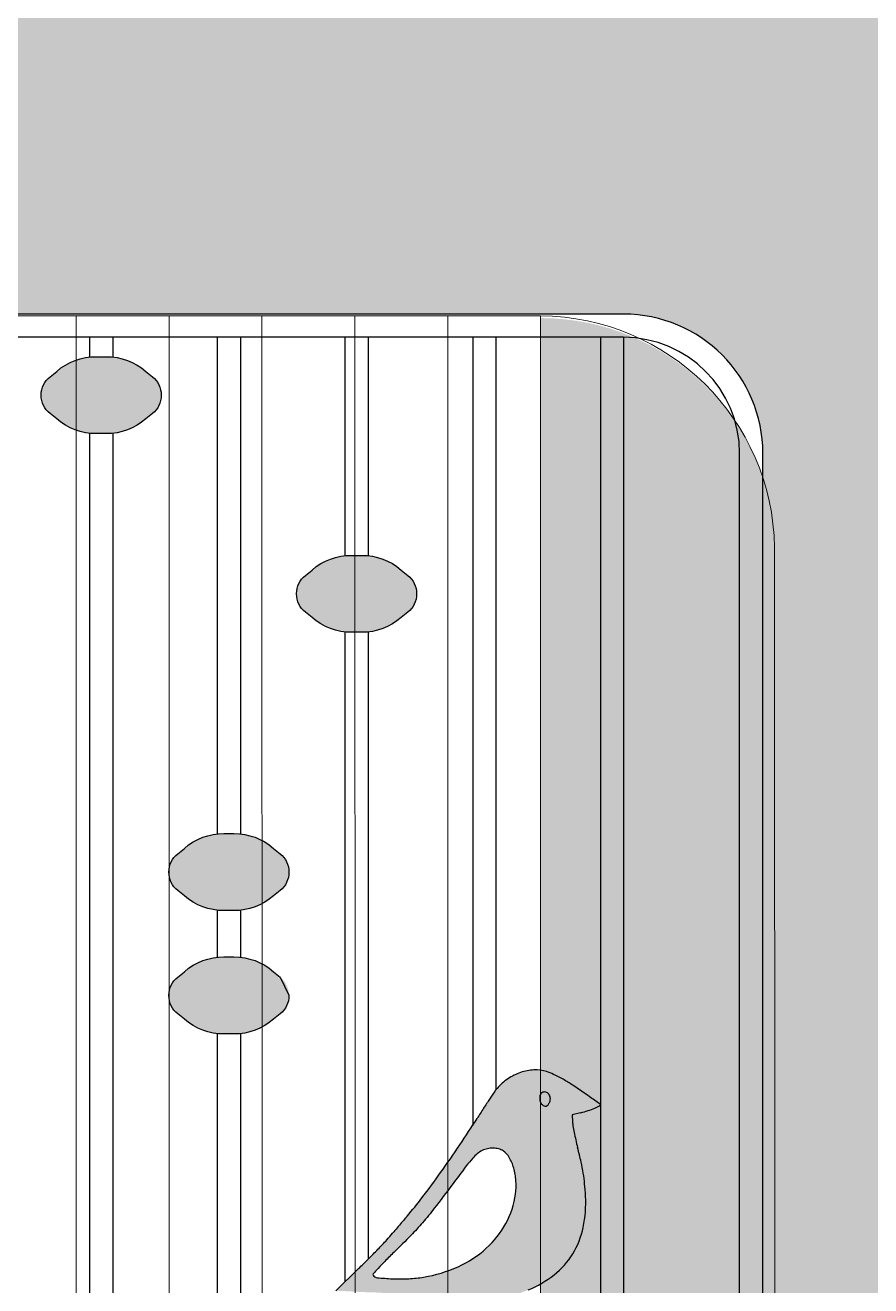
# Model space of a CAD drawing. Header units: millimetres. Extents: x 35877 to 3066687, y -650199 to -40525.
# Drawn here: x 147126.79 to 147145, y -179740.27 to -179713.15 of the extents above; entities that cross this region are included whole.
import ezdxf

# ---------------------------------------------------------------- set-up
doc = ezdxf.new("R2010")
doc.units = ezdxf.units.MM
doc.header["$MEASUREMENT"] = 0
for name, color, linetype, lineweight in [('A8_FURNITURE', 32, 'Continuous', 30), ('dim05', 1, 'Continuous', 13), ('Elevation 4.5', 206, 'Continuous', 5), ('FURNITURE', 32, 'Continuous', 9), ('NAME PLATE', 7, 'Continuous', 25)]:
    doc.layers.add(name, color=color, linetype=linetype, lineweight=lineweight)

msp = doc.modelspace()

# ---------------------------------------------------------------- hatches: boundary and pattern name
at = {"layer": 'dim05', "lineweight": 0, "true_color": 0xa47149, "transparency": 33554630}
h = msp.add_hatch(color=35, dxfattribs=at)
h.dxf.hatch_style = 1
h.paths.add_polyline_path([(147148.6692198804, -179711.3997529736), (147102.6771290681, -179711.3997529736), (147102.6847784789, -179803.3590777474), (147148.6768692911, -179803.3590777474), (147148.6756299932, -179788.4605452587), (147142.6768692911, -179788.4605452587), (147142.6768692911, -179791.3590777474, -0.4142135623730951), (147139.6768692911, -179794.3590777474), (147111.6793159325, -179794.3590777474, -0.4142135623730951), (147108.6793159325, -179791.3590777474), (147108.6793159325, -179722.3649777924, -0.4142135623730951), (147111.6793159325, -179719.3649777924), (147139.6768692911, -179719.3649777924, -0.4142135623730951), (147142.6768692911, -179722.3649777924), (147142.6768692911, -179749.2606801416), (147148.6723692487, -179749.2606801416)])
at = {"layer": 'Elevation 4.5', "lineweight": 0, "true_color": 0x000000, "transparency": 33554628}
h = msp.add_hatch(color=18, dxfattribs=at)
h.dxf.hatch_style = 1
h.paths.add_polyline_path([(147129.7211370009, -179721.1128409016, 0.2335693837455621), (147129.5311036113, -179720.7127009355), (147129.3864339432, -179720.5984015532, 0.1866468864992518), (147128.5363611676, -179720.2819050632), (147128.3200279427, -179720.2819050632, 0.1866468864992447), (147127.4699551671, -179720.5984015532), (147127.325285499, -179720.7127009355, 0.2294381312187929), (147127.1352521094, -179721.1050282229, 0.2335693837448415), (147127.325285499, -179721.5051681891), (147127.4699551671, -179721.6194675713, 0.1866468864992493), (147128.3200279427, -179721.9359640613), (147128.5363611676, -179721.9359640613, 0.1866468864992456), (147129.3864339432, -179721.6194675713), (147129.5311036112, -179721.5051681891, 0.2294381312761698)])
h = msp.add_hatch(color=18, dxfattribs=at)
h.dxf.hatch_style = 1
h.paths.add_polyline_path([(147135.2207292274, -179725.3870829682, 0.2335693837455621), (147135.0306958377, -179724.9869430021), (147134.8860261697, -179724.8726436198, 0.1866468864992518), (147134.0359533941, -179724.5561471299), (147133.8196201691, -179724.5561471299, 0.1866468864992447), (147132.9695473936, -179724.8726436198), (147132.8248777255, -179724.9869430021, 0.2294381312187929), (147132.6348443358, -179725.3792702896, 0.2335693837448415), (147132.8248777255, -179725.7794102557), (147132.9695473936, -179725.893709638, 0.1866468864992493), (147133.8196201691, -179726.2102061279), (147134.0359533941, -179726.2102061279, 0.1866468864992456), (147134.8860261697, -179725.893709638), (147135.0306958377, -179725.7794102558, 0.2294381312761698)])
h = msp.add_hatch(color=18, dxfattribs=at)
h.dxf.hatch_style = 1
h.paths.add_polyline_path([(147132.4709331141, -179731.375298109, 0.2335693837455621), (147132.2808997245, -179730.9751581429), (147132.1362300564, -179730.8608587606, 0.1866468864992518), (147131.2861572809, -179730.5443622707), (147131.0698240559, -179730.5443622707, 0.1866468864992447), (147130.2197512803, -179730.8608587606), (147130.0750816123, -179730.9751581429, 0.2294381312187929), (147129.8850482226, -179731.3674854304, 0.2335693837448415), (147130.0750816123, -179731.7676253965), (147130.2197512803, -179731.8819247788, 0.1866468864992493), (147131.0698240559, -179732.1984212687), (147131.2861572809, -179732.1984212687, 0.1866468864992456), (147132.1362300564, -179731.8819247788), (147132.2808997244, -179731.7676253965, 0.2294381312761698)])
h = msp.add_hatch(color=18, dxfattribs=at)
h.dxf.hatch_style = 1
h.paths.add_polyline_path([(147132.4709331141, -179734.0293571071, 0.2335693837455621), (147132.2808997245, -179733.629217141), (147132.1362300564, -179733.5149177587, 0.1866468864992518), (147131.2861572809, -179733.1984212687), (147131.0698240559, -179733.1984212687, 0.1866468864992447), (147130.2197512803, -179733.5149177587), (147130.0750816123, -179733.629217141, 0.2294381312187929), (147129.8850482226, -179734.0215444284, 0.2335693837448415), (147130.0750816123, -179734.4216843946), (147130.2197512803, -179734.5359837768, 0.1866468864992493), (147131.0698240559, -179734.8524802668), (147131.2861572809, -179734.8524802668, 0.1866468864992456), (147132.1362300564, -179734.5359837768), (147132.2808997244, -179734.4216843946, 0.2294381312761698)])
h = msp.add_hatch(color=18, dxfattribs=at)
h.dxf.hatch_style = 1
edge = h.paths.add_edge_path()
edge.add_arc((147155.7513665023, -179748.7601581318), 22.71277757108558, 507.18851789711357, 507.8382754307384, ccw=False)
edge.add_arc((147150.4712553139, -179745.3558608765), 16.43035654375045, 506.36276235670414, 507.1885178933482, ccw=False)
edge.add_arc((147151.4499573588, -179746.0070572031), 17.60590507442646, 505.7126965902337, 506.36267839571167, ccw=False)
edge.add_arc((147137.4610808936, -179736.4690343708), 0.674793347500813, 498.8310564494863, 505.71269656689344, ccw=False)
edge.add_arc((147137.8577975251, -179736.8159538733), 1.201801152872894, 484.0079692633073, 498.83105645645423, ccw=False)
edge.add_arc((147137.8362178342, -179736.7839702627), 1.163218327600577, 468.8201198875571, 484.007969265302, ccw=False)
edge.add_arc((147137.7989815442, -179736.6747211796), 1.047797777297143, 452.784597418169, 468.8200135968284, ccw=False)
edge.add_arc((147137.7851110468, -179736.3895470444), 0.7622865198643559, 432.43001919093206, 452.78459742634254, ccw=False)
edge.add_arc((147137.6259043992, -179736.8923438444), 1.289687106465092, 425.01576951251707, 432.4300191824818, ccw=False)
edge.add_arc((147137.0623341162, -179738.1017931858), 2.62399560651567, 420.65778612325323, 425.015769527549, ccw=False)
edge.add_arc((147136.4547831797, -179739.1825696302), 3.863832637452334, 417.08159717631605, 420.65778610862327, ccw=False)
edge.add_arc((147133.8725780609, -179743.1712413388), 8.615388727239672, 415.1179514214472, 417.0815971825976, ccw=False)
edge.add_arc((147106.3938356134, -179782.5874069585), 56.66448235709579, 414.95139004013964, 415.11795143395045, ccw=False)
edge.add_arc((147119.8737507862, -179763.3708130617), 33.19140002734221, 414.70247114536494, 414.95138999453985, ccw=False)
edge.add_arc((147099.2561286722, -179792.4927882763), 68.87298886579251, 414.599881686053, 414.7024711920124, ccw=False)
edge.add_arc((147139.0057516104, -179736.5598797369), 0.2543122433924807, 409.23396222174586, 414.5998816835639, ccw=False)
edge.add_arc((147139.1605945494, -179736.380277347), 0.01717651394238802, 298.2086449427716, 409.2339621064502, ccw=False)
edge.add_arc((147138.4821914452, -179735.1155191597), 1.452392192579913, 293.39255604367804, 298.2086449264236, ccw=False)
edge.add_arc((147138.4110682357, -179734.9511045169), 1.631530925651959, 287.9265988577175, 293.39255603968763, ccw=False)
edge.add_arc((147138.2464022611, -179734.442096892), 2.166510967779784, 283.5076512464655, 287.9265988597203, ccw=False)
edge.add_line((147138.7524455186, -179736.5486794313), (147138.5681405613, -179736.5929531681))
edge.add_line((147138.5681405613, -179736.5929531681), (147138.5771897567, -179736.7479395593))
edge.add_arc((147139.3289979493, -179736.7040437106), 0.7530885764697608, 183.3415367850405, 189.8132274063442)
edge.add_arc((147144.0209059413, -179735.8924949337), 5.514665208493895, 189.8132273977349, 191.3045693805245)
edge.add_arc((147144.6715909595, -179735.7624281986), 6.178222552240888, 191.3045063873774, 192.83882660824)
edge.add_arc((147144.9227770429, -179735.7051858225), 6.435848517784304, 192.8387855309574, 194.327813124649)
edge.add_arc((147127.0071932304, -179740.2810738451), 12.0548760364553, 372.79593632246485, 374.32781313336847, ccw=False)
edge.add_arc((147134.8699628117, -179738.4952828632), 3.991862026780903, 369.3030193230325, 372.795936313089, ccw=False)
edge.add_arc((147135.4829669491, -179738.394862079), 3.370687006033028, 365.4349192712607, 369.3029465733015, ccw=False)
edge.add_arc((147132.3322760147, -179738.6946275369), 6.535606071972467, 363.0776751452507, 365.434919261805, ccw=False)
edge.add_arc((147136.255752266, -179738.4836728624), 2.606462683265474, 348.2130280679449, 363.0776751474744, ccw=False)
edge.add_arc((147137.0515453186, -179738.6497338549), 1.793527977553087, 328.5414436490827, 348.21302806692677, ccw=False)
edge.add_arc((147137.1164412113, -179738.689437569), 1.717449979413286, 308.3756672838874, 328.5414436466636, ccw=False)
edge.add_arc((147136.7893362562, -179738.2763735822), 2.244346087587395, 291.87328044192355, 308.37566728397655, ccw=False)
edge.add_line((147137.6254787272, -179740.3591494053), (147137.4463646334, -179740.4310558002))
edge.add_line((147137.4463646334, -179740.4310558002), (147137.0871153319, -179740.5128554961))
edge.add_arc((147136.7921468946, -179738.9733887682), 1.567470632925063, 277.56564977978604, 280.84665759657577, ccw=False)
edge.add_arc((147136.2491404621, -179734.8850494852), 5.691712875962254, 276.30901441719755, 277.5656498050415, ccw=False)
edge.add_arc((147136.1876941331, -179734.3292772702), 6.250871535311828, 275.0656264996744, 276.3090143952424, ccw=False)
edge.add_arc((147136.318115364, -179735.8005870328), 4.773792622310335, 273.5437563876856, 275.06562649984016, ccw=False)
edge.add_line((147136.6131872585, -179740.5652516147), (147136.1063475133, -179740.5495378186))
edge.add_line((147136.1063475133, -179740.5495378186), (147135.9804158866, -179740.5495378186))
edge.add_arc((147135.980415887, -179739.5009615624), 1.048576256143861, 265.59734921097856, 269.99999997773614, ccw=False)
edge.add_arc((147138.1547145405, -179711.2605092123), 29.37260710579882, 265.2029313430513, 265.59734923576883, ccw=False)
edge.add_arc((147137.9510672685, -179713.6876196477), 26.9369681186945, 264.689736578647, 265.20285114690364, ccw=False)
edge.add_arc((147138.9321585335, -179703.1327608433), 37.53732586980061, 264.28949384960623, 264.68967636624086, ccw=False)
edge.add_arc((147133.2242112776, -179760.2131086514), 19.82770500941959, 444.2894938446994, 445.0815518794412)
edge.add_arc((147133.1435682788, -179761.1500452042), 20.76810566715427, 445.0815098229188, 445.8465121889648)
edge.add_arc((147133.3075463682, -179758.8918604973), 18.50397515314464, 445.8464822961825, 446.602538210004)
edge.add_arc((147134.2170494524, -179743.5717182185), 3.156859616249403, 446.6025382128933, 449.3996516514537)
edge.add_arc((147134.3336589473, -179732.4432004305), 7.972269097740296, 268.96301938768136, 269.39965163686344, ccw=False)
edge.add_line((147134.1893789107, -179740.4141638501), (147133.4791865057, -179740.3783971254))
edge.add_arc((147117.3548991193, -179723.0700727816), 23.65524752161354, 312.9716816911183, 316.0595494074697)
edge.add_arc((147122.847359368, -179728.3851678258), 16.01214733226215, 316.1165142699844, 317.103223198142)
edge.add_arc((147131.7421628989, -179736.6497969156), 3.870416654803198, 317.1032232022504, 319.9367719981558)
edge.add_arc((147210.3212484856, -179802.7333855224), 98.80242968147073, 499.8483155018872, 499.9367720008196, ccw=False)
edge.add_arc((147197.1096776752, -179791.5879496906), 81.51757089850346, 499.7442981335809, 499.84824900162573, ccw=False)
edge.add_arc((147193.8182199595, -179788.8010489666), 77.20474009557171, 499.6546188707312, 499.7442492773851, ccw=False)
edge.add_arc((147139.480437289, -179742.6452166186), 5.909891156234724, 499.0555394568858, 499.6546188897753, ccw=False)
edge.add_arc((147129.1421237851, -179733.6758371647), 7.776981894013973, 319.0555394373171, 322.7772869498338)
edge.add_arc((147115.8089359786, -179723.5470635541), 24.52111375975269, 322.7772869481498, 324.358603487159)
edge.add_arc((147113.9160110509, -179722.1897926965), 26.85035160999695, 324.3586034888878, 325.9132567067927)
edge.add_arc((147119.4312764494, -179725.9220473484), 20.19093142486694, 325.9132567050606, 327.8382754334737)
edge = h.paths.add_edge_path(flags=16)
edge.add_arc((147137.8736014059, -179736.2293024672), 0.2322651146118047, 320.0565319747831, 335.5046511043514)
edge.add_arc((147137.9255758995, -179736.2529835134), 0.1751499683182469, 335.5046511316532, 368.709610807853)
edge.add_arc((147137.9347968129, -179736.2515709324), 0.1658214834924032, 368.7096107950683, 403.3021900527262)
edge.add_arc((147137.9724282079, -179736.2161061838), 0.1141120038685766, 403.3021900449339, 446.9972035332137)
edge.add_arc((147137.973136528, -179736.2026032411), 0.1005904958060329, 446.9972035441938, 494.9999851013681)
edge.add_arc((147137.9696620024, -179736.1991287515), 0.09567680006221069, 494.9999690421509, 528.6741215180718)
edge.add_arc((147138.1295451395, -179736.2311516585), 0.2587353297781608, 528.674121517435, 544.70662123329)
edge.add_arc((147138.1428980728, -179736.2300522941), 0.272133442740565, 184.7066212300402, 200.3928668957784)
edge.add_arc((147138.0084374317, -179736.280038704), 0.1286820390840577, 200.3928669125619, 227.8553518017901)
edge.add_arc((147138.0183335759, -179736.2691035667), 0.1434302898713241, 227.8553517775366, 249.4408274158013)
edge.add_arc((147137.9919519113, -179736.3394429938), 0.06830621089635083, 249.4408274535614, 287.0166619993391)
edge.add_arc((147137.9874122684, -179736.3246099199), 0.08381841382622764, 287.016661967595, 320.0565319813447)
edge = h.paths.add_edge_path(flags=16)
edge.add_arc((147136.9051730427, -179737.6391536657), 0.3224896342936749, 416.488537542685, 435.4540182361438)
edge.add_arc((147136.8606850946, -179737.8106080423), 0.4996217341068242, 435.4540182223546, 449.1167772766733)
edge.add_arc((147136.8601022024, -179737.8484180109), 0.5374361954011544, 449.116777292074, 462.3035776651715)
edge.add_arc((147136.8444309515, -179737.7765647213), 0.4638938039961975, 462.3035776448494, 477.0290246828616)
edge.add_arc((147136.9164388197, -179737.9177113125), 0.622347246046015, 477.0290246944884, 488.8525266191497)
edge.add_arc((147137.0282453997, -179738.0565098911), 0.8005767519077509, 488.852526620897, 498.6414718494698)
edge.add_arc((147138.6799187583, -179739.5105324574), 3.00107817356593, 498.6414718435628, 502.7750812498119)
edge.add_arc((147190.1375751192, -179778.6043047275), 67.62470719938264, 502.7750812519495, 503.2057149838819)
edge.add_arc((147101.544134601, -179712.3417247804), 43.00768952093476, 322.362346444899, 323.20571498449453, ccw=False)
edge.add_arc((147129.7554089232, -179734.0968807731), 7.382378137841509, 319.25591349601183, 322.36234644444687, ccw=False)
edge.add_arc((147130.8569571857, -179735.0458373977), 5.928443046414641, 315.6701561243863, 319.2559134963909, ccw=False)
edge.add_arc((147120.3551127463, -179724.7868318784), 20.60958506176154, 314.2519931123239, 315.6701561233273, ccw=False)
edge.add_arc((147147.6808717867, -179752.8355560049), 18.5494245306522, 494.2519931123489, 495.1327331369088)
edge.add_arc((147138.271811017, -179743.4699891828), 5.27372242245683, 495.1327331428471, 497.3791390206788)
edge.add_arc((147140.0529536691, -179745.1090310665), 7.694244565161012, 497.379139006891, 498.5496968411185)
edge.add_arc((147134.3017928839, -179740.0297200246), 0.02122358009796283, 498.549696821558, 572.6178815668867)
edge.add_arc((147134.3895336607, -179739.9735688664), 0.125393616470867, 212.6178815554509, 264.115143123585)
edge.add_arc((147134.9195296839, -179734.8316124558), 5.294591959775962, 264.1151431314591, 267.5967918650779)
edge.add_arc((147134.8657068505, -179736.1140700541), 4.011005426326134, 267.5967918650412, 272.6627130661531)
edge.add_arc((147134.926850263, -179737.4287956632), 2.694858799206424, 272.6627130656112, 279.4880150805329)
edge.add_arc((147134.8709753011, -179737.0944704668), 3.033820962743133, 279.4880150801967, 294.1875493503518)
edge.add_arc((147135.160030468, -179737.7380213684), 2.328334852051495, 294.187549350941, 312.1125866089341)
edge.add_arc((147135.3580028823, -179737.9570250459), 2.033113430747092, 312.1125866110718, 331.436589996265)
edge.add_arc((147135.5394003368, -179738.0557731526), 1.826579595609213, 331.436513702412, 352.379205025697)
edge.add_arc((147135.937713654, -179738.1090666411), 1.424716814798801, 352.3792050319467, 363.8392714698197)
edge.add_arc((147136.0509100149, -179738.1014702145), 1.311265848237073, 363.8392714641251, 376.0342070607451)
edge.add_arc((147136.3069622271, -179738.0278829567), 1.044849219870216, 376.0342070657481, 389.5828357131268)
edge.add_arc((147136.853039918, -179737.717883999), 0.4169159444802546, 389.5828357105138, 416.4885375356303)
at = {"layer": 'NAME PLATE', "lineweight": 0, "true_color": 0x000000, "transparency": 33554687}
h = msp.add_hatch(color=18, dxfattribs=at)
h.dxf.hatch_style = 1
h.set_gradient(color1=(153, 155, 55), color2=(229, 232, 120), name='INVCYLINDER')
h.paths.add_polyline_path([(147142.9288946, -179724.4331572106, 0.4109880837196706), (147137.8916971107, -179719.4511910097), (147137.8916971107, -179762.3972749645), (147142.9288946, -179762.3936251742)], flags=17)
h.paths.add_polyline_path([(147142.9290618179, -179766.4111629302, 0.9852287181319922), (147142.8666588266, -179762.4127009826), (147137.8916971107, -179762.3972749645), (147137.8916971107, -179789.3580342925), (147113.829553304, -179789.3580342925), (147113.829553304, -179719.4508876503, 0.4142438736979137), (147108.8468720317, -179724.4331572536), (147108.7996058999, -179789.3826911348, 0.4139882622943566), (147113.7996044203, -179794.3865375537), (147137.8489183169, -179794.4050383065, 0.4196556007892562), (147142.9575561092, -179789.377809019)])

# ---------------------------------------------------------------- linework, layer by layer
at = {"layer": 'A8_FURNITURE', "linetype": 'ByBlock', "lineweight": 15, "transparency": 33554687}
for p, q in [((147113.8840111741, -179719.4039052458, -42.33362148404757), (147137.8916374448, -179719.4055010982, 42.33362148404757)), ((147127.8901287896, -179719.4048362706, 2.387592677821921), (147127.8934239552, -179762.3615854691)), ((147129.8901291924, -179719.4049692161, 2.386277242904157), (147129.8934244946, -179762.3632447592)), ((147131.8901296883, -179719.4051021616, 2.384537402067849), (147131.8934258016, -179762.3676616167)), ((147133.890881579, -179719.4052351571, -0.1817113195797617), (147133.8976663119, -179762.3533723591, -160.2193061978)), ((147135.888868271, -179762.3516755908, -160.2096370109974), (147135.891637503, -179719.4053681528, -0.182592512647517)), ((147142.9288349339, -179724.3858714471, -42.33362148404757), (147142.9455965497, -179762.3663314111, -172.4779544589025))]:
    msp.add_line(p, q, dxfattribs=at)
msp.add_lwpolyline([(147137.8888676245, -179762.349971326), (147137.8916374448, -179719.4055010982)], dxfattribs=at)
msp.add_arc((147137.8609516843, -179724.472434839, -42.33362148404757), 5.068622480763499, 0.9785613676978581, 89.65312561681972, dxfattribs=at)
at = {"layer": 'Elevation 4.5', "color": 18, "lineweight": 30, "true_color": 0x000000, "transparency": 33554687}
for p, q in [((147128.1781945551, -179719.8649777924), (147128.1781945551, -179720.2881295157)), ((147128.6781945551, -179719.8649777924), (147128.6781945551, -179720.2881295156)), ((147130.9279906684, -179719.8649777924), (147130.9279906684, -179730.5505867231)), ((147131.4279906684, -179719.8649777924), (147131.4279906684, -179730.5505867231)), ((147133.6777867816, -179719.8649777924), (147133.6777867816, -179724.5623715823)), ((147134.1777867816, -179719.8649777924), (147134.1777867816, -179724.5623715823)), ((147136.4275828948, -179719.8649777924), (147136.4275828948, -179728.2104505191)), ((147136.9275828948, -179719.8649777924), (147136.9275828948, -179728.2263460345)), ((147139.177379008, -179719.8649777924), (147139.177379008, -179727.5944371949)), ((147139.677379008, -179719.8649778443), (147139.677379008, -179727.6118115953)), ((147128.1781945551, -179721.9297396089), (147128.1781945551, -179757.0124973377)), ((147128.6781945551, -179721.9297396089), (147128.6781945551, -179757.4998589045)), ((147133.6777867816, -179726.2039816755), (147133.6777867816, -179740.1866196013)), ((147134.1777867816, -179726.2039816755), (147134.1777867816, -179739.6997265766)), ((147139.177379008, -179727.5944371949), (147139.177379008, -179741.4069919509)), ((147139.677379008, -179727.6118115953), (147139.677379008, -179741.4069919508)), ((147136.4275828948, -179728.2104505191), (147136.4275828948, -179736.8215555491)), ((147136.9275828948, -179728.2263460345), (147136.9275828948, -179736.0558444059)), ((147130.9279906684, -179732.1921968163), (147130.9279906684, -179733.2046457212)), ((147131.4279906684, -179732.1921968163), (147131.4279906684, -179733.2046457211)), ((147130.9279906684, -179734.8462558144), (147130.9279906684, -179741.0447278958)), ((147131.4279906684, -179734.8462558144), (147131.4279906684, -179741.0277997584)), ((147138.7524459232, -179736.5486793341), (147138.5681405613, -179736.5929531681)), ((147138.5681405613, -179736.5929531681), (147138.5771897176, -179736.7479388907)), ((147136.4275828948, -179737.5177640442), (147136.4275828948, -179737.5272389861)), ((147133.4791865057, -179740.3783971254), (147133.9699752286, -179739.904469052))]:
    msp.add_line(p, q, dxfattribs=at)
msp.add_lwpolyline([(147142.1768692911, -179749.2606801416), (147142.1768692911, -179722.3649777924, 0.4142135623730951), (147139.6768692911, -179719.8649777924), (147111.6793159325, -179719.8649777924, 0.4142135623730951), (147109.1793159325, -179722.3649777924), (147109.1793159325, -179791.3590777474, 0.4142135623730951), (147111.6793159325, -179793.8590777474), (147139.6768692911, -179793.8590777474, 0.4142135623730951), (147142.1768692911, -179791.3590777474), (147142.1768692911, -179788.4605452587)], format="xyb", dxfattribs=at)
for points in [[(147129.7211370009, -179721.1050282229), (147129.7211370009, -179721.1128409016, -0.2294381312374742), (147129.5311036113, -179721.5051681891), (147129.3864339432, -179721.6194675713, -0.1866468864992491), (147128.5363611676, -179721.9359640613), (147128.3200279427, -179721.9359640613, -0.1866468864992491), (147127.4699551671, -179721.6194675713), (147127.325285499, -179721.5051681891, -0.2294381312374742), (147127.1352521094, -179721.1128409016), (147127.1352521094, -179721.1050282229, -0.2294381312374741), (147127.3252854991, -179720.7127009355), (147127.4699551671, -179720.5984015532, -0.1866468864992491), (147128.3200279427, -179720.2819050632), (147128.5363611676, -179720.2819050632, -0.1866468864992491), (147129.3864339432, -179720.5984015532), (147129.5311036113, -179720.7127009355, -0.2294381312374741)], [(147135.2207292274, -179725.3792702895), (147135.2207292274, -179725.3870829682, -0.2294381312374742), (147135.0306958377, -179725.7794102557), (147134.8860261696, -179725.893709638, -0.1866468864992491), (147134.0359533941, -179726.2102061279), (147133.8196201691, -179726.2102061279, -0.1866468864992491), (147132.9695473935, -179725.893709638), (147132.8248777255, -179725.7794102557, -0.2294381312374742), (147132.6348443358, -179725.3870829682), (147132.6348443358, -179725.3792702895, -0.2294381312374741), (147132.8248777255, -179724.9869430021), (147132.9695473935, -179724.8726436198, -0.1866468864992491), (147133.8196201691, -179724.5561471298), (147134.0359533941, -179724.5561471298, -0.1866468864992491), (147134.8860261696, -179724.8726436198), (147135.0306958377, -179724.9869430021, -0.2294381312374741)], [(147132.4709331141, -179731.3674854304), (147132.4709331141, -179731.375298109, -0.2294381312374742), (147132.2808997245, -179731.7676253965), (147132.1362300564, -179731.8819247788, -0.1866468864992491), (147131.2861572809, -179732.1984212687), (147131.0698240559, -179732.1984212687, -0.1866468864992491), (147130.2197512803, -179731.8819247788), (147130.0750816123, -179731.7676253965, -0.2294381312374742), (147129.8850482226, -179731.375298109), (147129.8850482226, -179731.3674854304, -0.2294381312374741), (147130.0750816123, -179730.9751581429), (147130.2197512803, -179730.8608587606, -0.1866468864992491), (147131.0698240559, -179730.5443622707), (147131.2861572809, -179730.5443622707, -0.1866468864992491), (147132.1362300564, -179730.8608587606), (147132.2808997245, -179730.9751581429, -0.2294381312374741)], [(147132.4709331141, -179734.0215444284), (147132.4709331141, -179734.0293571071, -0.2294381312374742), (147132.2808997245, -179734.4216843946), (147132.1362300564, -179734.5359837768, -0.1866468864992491), (147131.2861572809, -179734.8524802668), (147131.0698240559, -179734.8524802668, -0.1866468864992491), (147130.2197512803, -179734.5359837768), (147130.0750816123, -179734.4216843946, -0.2294381312374742), (147129.8850482226, -179734.0293571071), (147129.8850482226, -179734.0215444284, -0.2294381312374741), (147130.0750816123, -179733.629217141), (147130.2197512803, -179733.5149177587, -0.1866468864992491), (147131.0698240559, -179733.1984212687), (147131.2861572809, -179733.1984212687, -0.1866468864992491), (147132.1362300564, -179733.5149177587), (147132.2808997245, -179733.629217141)], [(147137.9020083248, -179736.1314750008, 0.147998), (147137.8758483903, -179736.1803389599, 0.070065), (147137.8716819307, -179736.2523775015, 0.06855499999999999), (147137.8878203927, -179736.3248783863, 0.120405), (147137.9220911586, -179736.3754503821, 0.09446399999999999), (147137.9679645261, -179736.4033987895, 0.16544), (147138.0119415759, -179736.4047587787, 0.145171), (147138.0516739942, -179736.3784240175, 0.06750700000000001), (147138.0849613066, -179736.3256044704, 0.145904), (147138.0987064319, -179736.2264631408, 0.152099), (147138.0554726067, -179736.1378426721, 0.193), (147137.9784054513, -179736.1021508329, 0.212568)], [(147136.6336185873, -179737.3633388647, 0.051635), (147136.526030622, -179737.4330490241, 0.042739), (147136.4273406562, -179737.5275140264, 0.018038), (147136.290261042, -179737.6950418342, 0.001879), (147135.9843111924, -179738.1009094393, -0.00368), (147135.6014202785, -179738.605057589, -0.013555), (147135.3485317057, -179738.9152295058, -0.015647), (147135.0977389744, -179739.1885667849, -0.006188), (147134.7367924048, -179739.5490229969, 0.003843), (147134.5340901556, -179739.7495603163, 0.009801), (147134.3911482881, -179739.8989102179, 0.005108), (147134.2858851769, -179740.0156706399, 0.334926), (147134.283916585, -179740.0411602294, 0.228559), (147134.3766771577, -179740.0983016583, 0.015192), (147134.6975036622, -179740.1215470931, 0.022109), (147135.0520467263, -179740.1207447328, 0.029789), (147135.3710687496, -179740.086789998, 0.06422699999999999), (147136.1140028735, -179739.861951648, 0.078375), (147136.7214006773, -179739.4652348042, 0.084521), (147137.1436859144, -179738.9290776841, 0.091628), (147137.3498463114, -179738.2980093847, 0.050044), (147137.3592339313, -179738.0136826614, 0.053263), (147137.3111636438, -179737.739283915, 0.059186), (147137.2156079223, -179737.5120604167, 0.11794), (147137.0832216705, -179737.3702703261, 0.082944), (147136.9861669935, -179737.3270005877, 0.059685), (147136.8683864414, -179737.3110456674, 0.057602), (147136.7455787762, -179737.3233255914, 0.06434)]]:
    msp.add_lwpolyline(points, format="xyb", close=True, dxfattribs=at)
for centre, radius, start, end in [((147137.8362178343, -179736.7839702627), 1.163218327678083, 108.8210616141255, 124.0096694730782), ((147137.7989815443, -179736.6747211797), 1.04779777737952, 92.78452571419041, 108.8210590629003), ((147137.7851110468, -179736.3895470444), 0.7622865199143046, 72.42988820924937, 92.78449885867457), ((147137.6259043994, -179736.8923438445), 1.289687106467398, 65.01570529365358, 72.4299417745302), ((147137.8577975251, -179736.8159538733), 1.201801152876731, 124.0096148930112, 138.8310456277396), ((147137.062334116, -179738.1017931851), 2.623995605995932, 60.65765877423183, 65.01573794789464), ((147136.4547831798, -179739.1825696308), 3.863832637864203, 57.08158734333213, 60.65769963805926), ((147133.8725780617, -179743.1712413387), 8.615388726649833, 55.1179998655878, 57.08159277436732), ((147150.4712553141, -179745.3558608756), 16.43035654344781, 146.3602855489804, 147.1885497317597), ((147151.4499573558, -179746.0070572059), 17.60590507348274, 145.7126971824249, 146.3603669502555), ((147137.4610808937, -179736.4690343709), 0.6747933476355904, 138.8310371639404, 145.7127123353006), ((147106.3938356061, -179782.5874069486), 56.66448235315305, 54.95134268872128, 55.11795878769708), ((147119.8737508027, -179763.3708130729), 33.19140002708405, 54.70264562618922, 54.9513092135975), ((147155.751366503, -179748.7601581318), 22.7127775716815, 147.1885409267844, 147.8382733265157), ((147138.2464022612, -179734.4420968922), 2.166510967498774, 283.5076622482304, 287.9266817824986), ((147138.4110682358, -179734.9511045164), 1.631530926074752, 287.9267089657632, 293.3926064958074), ((147099.2561286741, -179792.4927882695), 68.87298885913003, 54.59988122821768, 54.70255525825112), ((147138.4821914453, -179735.1155191599), 1.452392192378978, 293.3926127277934, 298.2086453044901), ((147139.0057516103, -179736.559879737), 0.2543122435719983, 49.23395827004256, 54.59975870108345), ((147139.1605945494, -179736.3802773471), 0.01717651394821247, 298.2086769354035, 49.23390349084485), ((147119.4312764489, -179725.9220473488), 20.19093142500675, 325.9134140552264, 327.8382778036186), ((147139.3289979493, -179736.7040437104), 0.7530885764547112, 183.3414858441903, 189.8132714206354), ((147144.0209059422, -179735.8924949337), 5.514665209368815, 189.8132334049666, 191.3035902128873), ((147144.6715909591, -179735.7624281977), 6.178222552010446, 191.3036323956892, 192.8389071391139), ((147113.9160110507, -179722.1897926955), 26.85035161077118, 324.3588497803109, 325.9133750281068), ((147144.9227770423, -179735.705185822), 6.435848517269968, 192.8388628341438, 194.3278446022481), ((147127.0071932299, -179740.2810738434), 12.05487603655545, 12.79595917374747, 14.3277963230492), ((147134.869962812, -179738.4952828636), 3.991862026580391, 9.303983261065174, 12.7960053503778), ((147115.8089359787, -179723.5470635546), 24.5211137593664, 322.7773055829751, 324.3588731754326), ((147135.4829669488, -179738.3948620786), 3.370687006320364, 5.434928003731856, 9.304088135798725), ((147132.3322760147, -179738.6946275366), 6.535606071959995, 3.077629347239519, 5.4349237659496), ((147129.142123785, -179733.6758371641), 7.776981894470183, 319.0555098960536, 322.7773457037558), ((147136.2557522662, -179738.4836728624), 2.606462683102706, 348.2129954071508, 3.077560318842777), ((147197.1096776772, -179791.5879496954), 81.51757090312233, 139.746018927344, 139.8482345932644), ((147193.8182199687, -179788.8010489642), 77.20474010099319, 139.6546221489874, 139.7460662081784), ((147139.4804372882, -179742.6452166188), 5.909891155698539, 139.0555783218866, 139.6546616275798), ((147131.7421628988, -179736.6497969152), 3.870416655076666, 317.1031617697628, 319.9368666134882), ((147210.3212484927, -179802.7333855352), 98.8024296951526, 139.8483036123353, 139.9367682921998), ((147137.0515453186, -179738.6497338548), 1.793527977537208, 328.542736564398, 348.2129806023616), ((147121.579934325, -179727.1662246819), 17.77060933858912, 315.1373363472965, 316.1166298543109), ((147122.8473593668, -179728.385167828), 16.01214733164903, 316.1165811297475, 317.1032083574979), ((147123.8737446094, -179729.4490657384), 14.53441884502409, 313.9987664827189, 315.1373388482154), ((147137.1164412112, -179738.6894375691), 1.717449979410189, 308.375330574048, 328.5427938371463), ((147136.7893362562, -179738.2763735823), 2.244346087537092, 291.8732389279165, 308.3754096230564)]:
    msp.add_arc(centre, radius, start, end, dxfattribs=at)
at = {"layer": 'FURNITURE', "lineweight": 30, "transparency": 33554687}
msp.add_lwpolyline([(147142.6768692911, -179749.2606801416), (147142.6768692911, -179722.3649777924, 0.414213562373095), (147139.6768692911, -179719.3649777924), (147111.6793159325, -179719.3649777924, 0.414213562373095), (147108.6793159325, -179722.3649777924), (147108.6793159325, -179791.3590777474, 0.414213562373095), (147111.6793159325, -179794.3590777474), (147139.6768692911, -179794.3590777474, 0.414213562373095), (147142.6768692911, -179791.3590777474), (147142.6768692911, -179788.4605452587)], format="xyb", dxfattribs=at)

doc.saveas('drawing.dxf')
